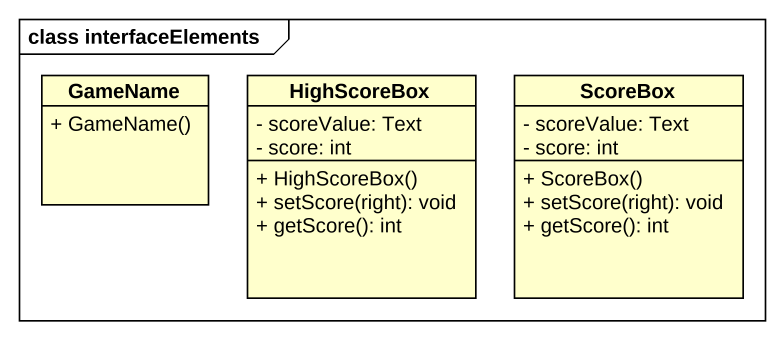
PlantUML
@startuml
mainframe class interfaceElements
hide circle
hide empty members
skinparam classAttributeIconSize 0
class GameName {
  + GameName()
}
class HighScoreBox {
  - scoreValue: Text
  - score: int
  + HighScoreBox()
  + setScore(right): void
  + getScore(): int
}
class ScoreBox {
  - scoreValue: Text
  - score: int
  + ScoreBox()
  + setScore(right): void
  + getScore(): int
}
@enduml
